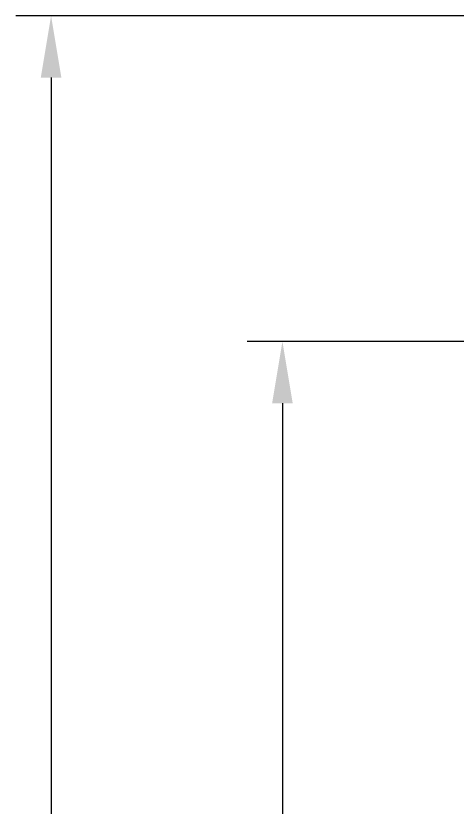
# Model space of a CAD drawing. Extents: x 1919 to 2339, y -1533 to -939.
# Drawn here: x 2146.41 to 2171.45, y -1218.99 to -1174.1 of the extents above; entities that cross this region are included whole.
import ezdxf

# ---------------------------------------------------------------- set-up
doc = ezdxf.new("R2010")
doc.units = 0
doc.header["$LTSCALE"] = 7
doc.header["$MEASUREMENT"] = 0
doc.layers.add('D', color=2, linetype='CONTINUOUS')

msp = doc.modelspace()

# ---------------------------------------------------------------- linework, layer by layer
at = {"layer": 'D'}
for p, q in [((2186.787, -1174.104), (2146.414, -1174.104)), ((2148.414, -1177.604), (2148.414, -1483.071)), ((2191.952, -1192.578), (2159.539, -1192.578)), ((2161.539, -1196.078), (2161.539, -1483.071))]:
    msp.add_line(p, q, dxfattribs=at)
for points in [[(2147.831, -1177.604), (2148.997, -1177.604), (2148.414, -1174.104)], [(2160.955, -1196.078), (2162.122, -1196.078), (2161.539, -1192.578)]]:
    msp.add_solid(points, dxfattribs=at)

doc.saveas('drawing.dxf')
